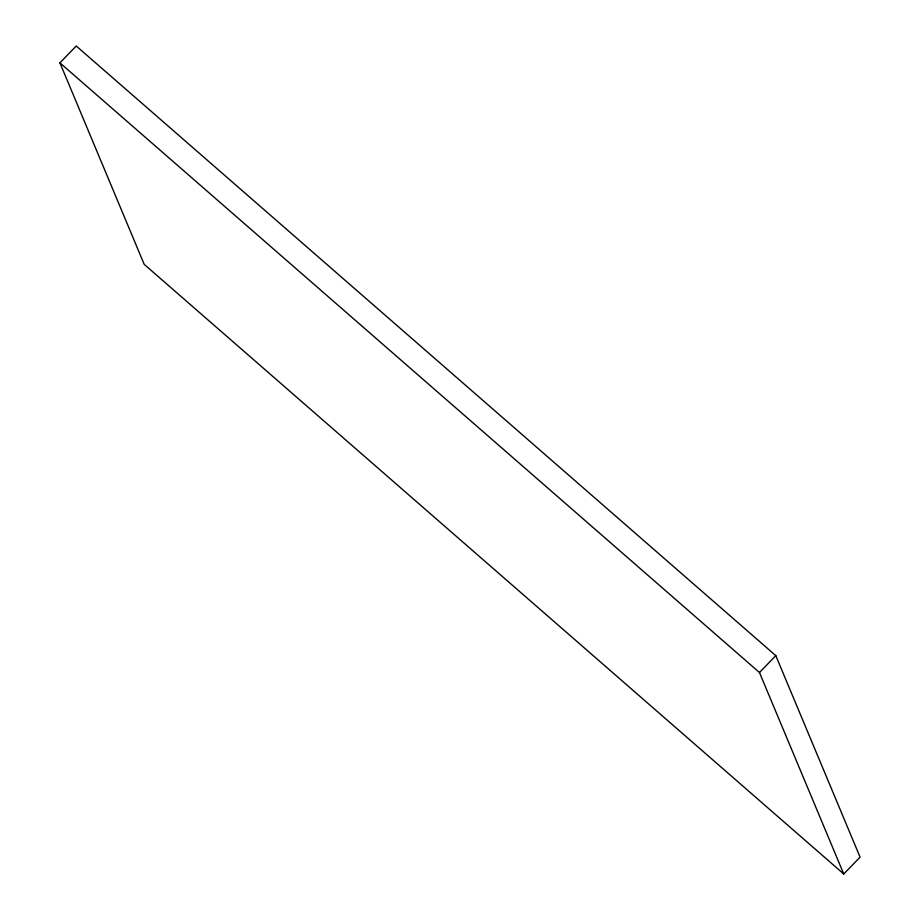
<?xml version="1.0" encoding="UTF-8"?>
<svg xmlns="http://www.w3.org/2000/svg" width="920" height="920" viewBox="0 0 920 920"><rect width="100%" height="100%" fill="white"/><g stroke="black" fill="none" stroke-linecap="round" stroke-linejoin="round"><path stroke-width="1.38" d="M59.926 62.87L76.245 46L775.801 655.649L860.073 857.13L843.755 874L144.198 264.351L59.926 62.87L759.471 672.52L843.755 874M759.471 672.52L775.801 655.649"/></g></svg>
